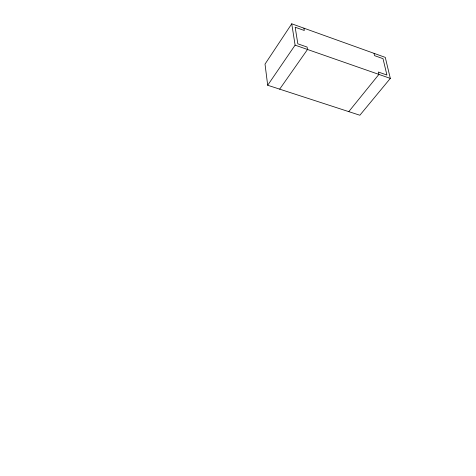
<?xml version="1.0" encoding="UTF-8"?>
<svg xmlns="http://www.w3.org/2000/svg" width="476" height="476" viewBox="0 0 476 476"><rect width="100%" height="100%" fill="white"/><g stroke="black" fill="none" stroke-linecap="round" stroke-linejoin="round"><path stroke-width="0.71" d="M291.746 23.8L265.019 64.111L267.69 85.252L359.856 115.24L390.32 78.397L385.268 57.382L291.746 23.8L295.102 45.143L267.69 85.252M279.68 89.149L307.508 49.48L307.103 47.064L297.833 43.822L295.174 27.227L304.313 30.494L303.92 28.173M348.783 111.634L378.902 74.411L378.355 72.031L386.911 75.029L383.019 58.673L374.576 55.65L374.047 53.348M295.102 45.143L390.32 78.397"/></g></svg>
